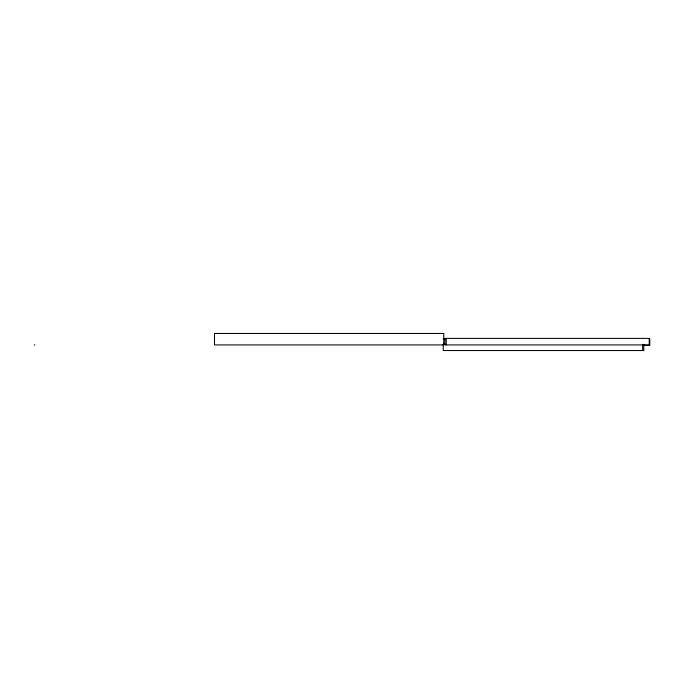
<?xml version="1.0" encoding="UTF-8"?>
<svg xmlns="http://www.w3.org/2000/svg" width="684" height="684" viewBox="0 0 684 684"><rect width="100%" height="100%" fill="white"/><g stroke="black" fill="none" stroke-linecap="round" stroke-linejoin="round"><path stroke-width="1.03" d="M443.181 339.076L445.113 339.076M443.181 344.12L445.062 344.12M34.2 344.924L34.91 344.924M642.798 345.377L649.8 345.377L649.8 339.076M643.815 344.291L643.815 350.541L443.223 350.541L443.223 344.291M642.627 344.291L642.627 350.541M446.233 338.392L446.233 344.924M443.745 333.459L214.502 333.459L214.502 344.924L443.745 344.924L443.745 333.459M649.219 338.392L444.925 338.392L444.925 344.924L649.219 344.924L649.219 338.392"/></g></svg>
